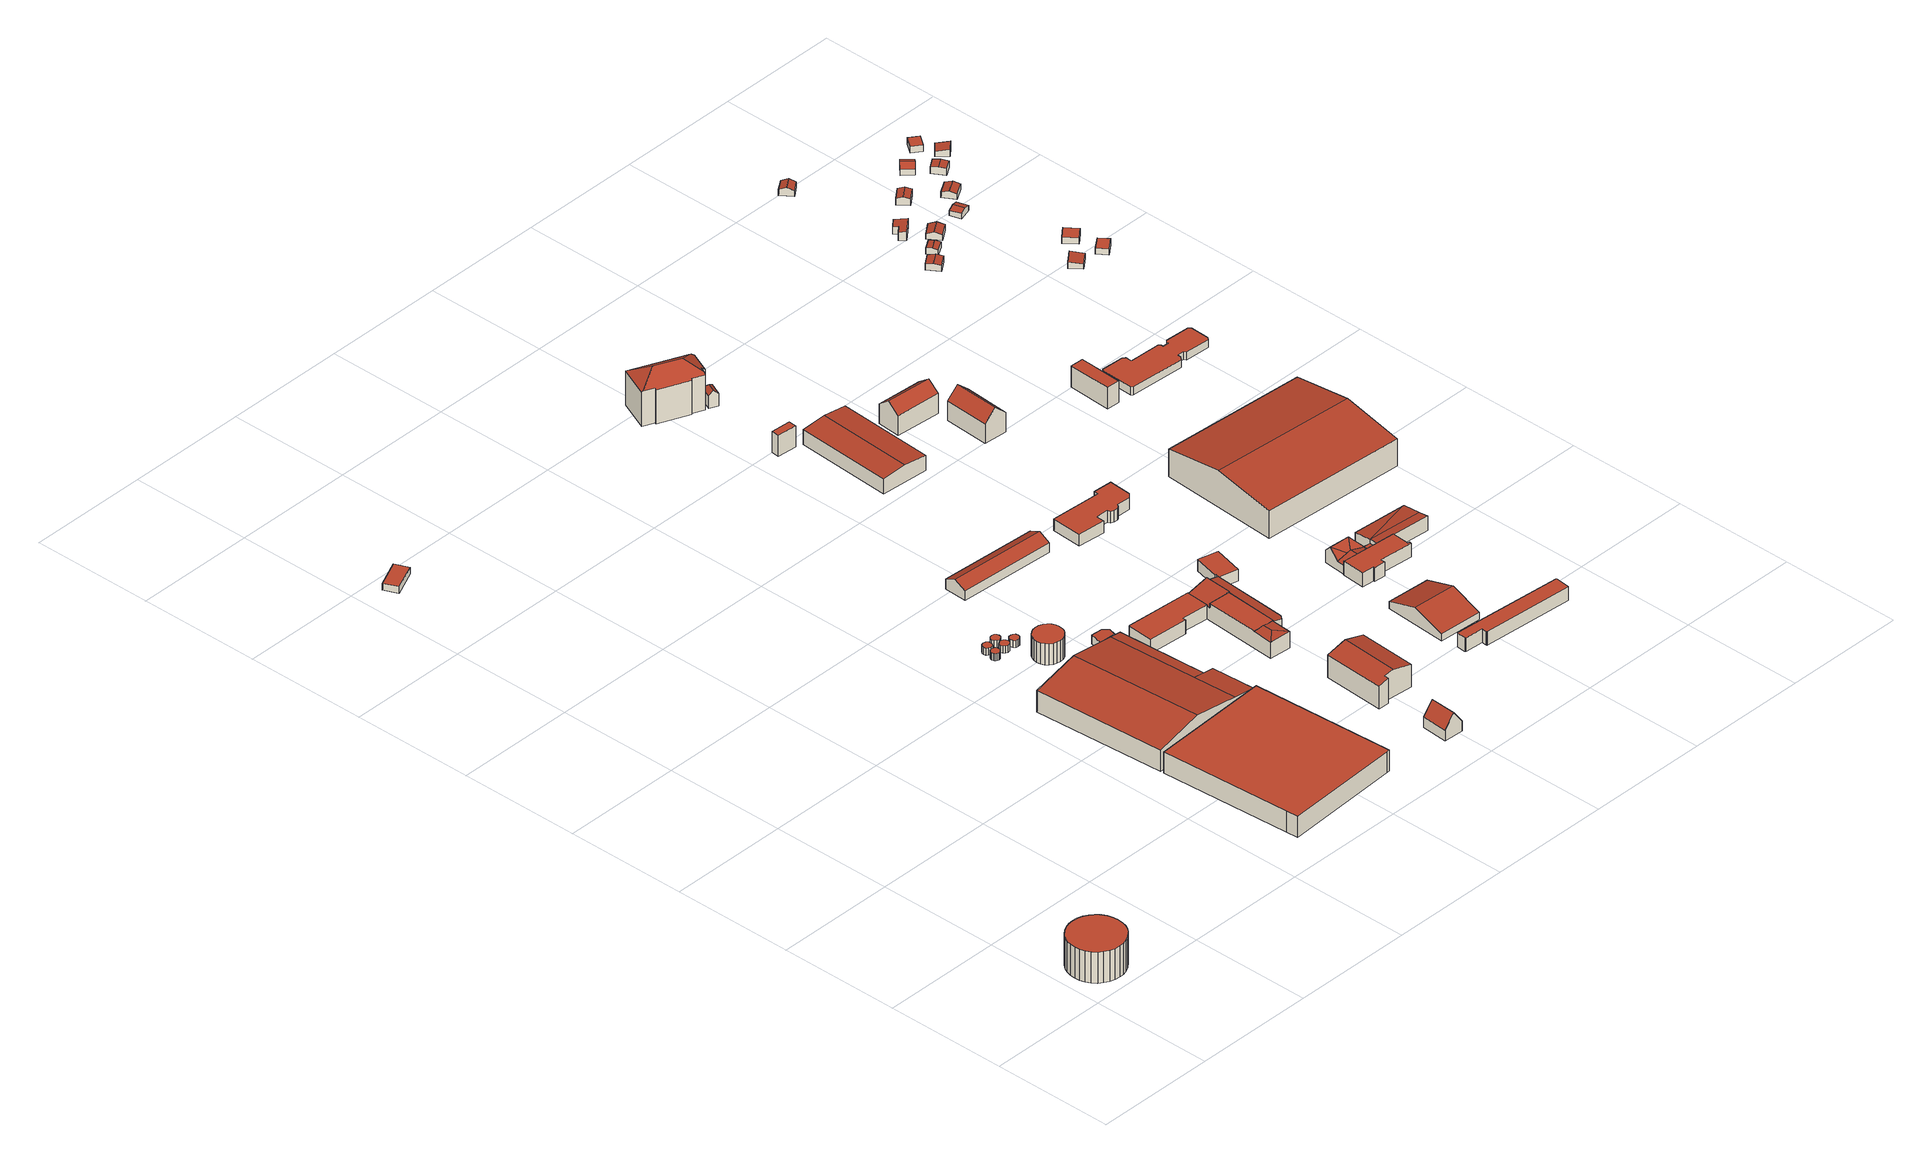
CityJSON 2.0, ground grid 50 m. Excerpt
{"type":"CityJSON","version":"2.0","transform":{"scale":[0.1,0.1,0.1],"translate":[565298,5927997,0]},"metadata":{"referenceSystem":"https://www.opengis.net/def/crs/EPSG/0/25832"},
"CityObjects":{
"building1":{"type":"Building","attributes":{"Gemeindeschluessel":"02100137","Geometrietyp2DReferenz":"3000","function":"51003_1205","roofType":"1000","measuredHeight":13.24},"address":[{"country":"Germany","locality":"Hamburg","postcode":"21107"}],"geometry":[{"type":"Solid","lod":"2","boundaries":[[[[0,1,2,3]],[[1,4,5,2]],[[4,6,7,5]],[[6,8,9,7]],[[8,10,11,9]],[[10,12,13,11]],[[12,14,15,13]],[[14,16,17,15]],[[16,18,19,17]],[[18,20,21,19]],[[20,22,23,21]],[[22,24,25,23]],[[24,26,27,25]],[[26,28,29,27]],[[28,30,31,29]],[[30,32,33,31]],[[32,34,35,33]],[[34,36,37,35]],[[36,38,39,37]],[[40,41,42,43]],[[44,45,46,47]],[[45,48,49,46]],[[48,50,51,49]],[[50,0,3,51]],[[52,53,54,55]],[[56,57,58,59]],[[57,60,61,58]],[[60,62,63,61]],[[52,41,40,62,60,57,56,38,36,34,32,30,28,26,24,22,20,18,16,14,12,10,8,6,4,1,0,50,48,45,44,53]],[[58,61,63,43,42,55,54,47,46,49,51,3,2,5,7,9,11,13,15,17,19,21,23,25,27,29,31,33,35,37,39,59]],[[54,53,44,47]],[[42,41,52,55]],[[63,62,40,43]],[[39,38,56,59]]]],"semantics":{"surfaces":[{"type":"WallSurface"},{"type":"RoofSurface"},{"type":"GroundSurface"}],"values":[[0,0,0,0,0,0,0,0,0,0,0,0,0,0,0,0,0,0,0,0,0,0,0,0,0,0,0,0,1,2,0,0,0,0]]}}]},
"building2":{"type":"Building","attributes":{"Gemeindeschluessel":"02100137","Geometrietyp2DReferenz":"3000","function":"31001_2010","roofType":"1000","measuredHeight":2.83,"storeysAboveGround":1},"address":[{"country":"Germany","locality":"Hamburg","thoroughfareName":"Schluisgrove","postcode":"21107"}],"geometry":[{"type":"Solid","lod":"2","boundaries":[[[[64,65,66,67]],[[68,69,70,71]],[[66,65,68,71]],[[65,64,69,68]],[[64,67,70,69]],[[67,66,71,70]]]],"semantics":{"surfaces":[{"type":"RoofSurface"},{"type":"GroundSurface"},{"type":"WallSurface"}],"values":[[0,1,2,2,2,2]]}}]},
"building3":{"type":"Building","attributes":{"Gemeindeschluessel":"02100137","Geometrietyp2DReferenz":"3000","function":"31001_2140","roofType":"1000","measuredHeight":8.85,"storeysAboveGround":1},"address":[{"country":"Germany","locality":"Hamburg","thoroughfareName":"Schmidts Breite","postcode":"21107"}],"geometry":[{"type":"Solid","lod":"2","boundaries":[[[[72,73,74,75]],[[73,76,77,74]],[[76,78,79,77]],[[80,72,75,81]],[[82,80,81,83]],[[78,82,83,79]],[[83,81,75,74,77,79]],[[78,76,73,72,80,82]]]],"semantics":{"surfaces":[{"type":"WallSurface"},{"type":"GroundSurface"},{"type":"RoofSurface"}],"values":[[0,0,0,0,0,0,1,2]]}}]},
"building4":{"type":"Building","attributes":{"Gemeindeschluessel":"02100137","Geometrietyp2DReferenz":"3000","function":"31001_2140","roofType":"3100","measuredHeight":12.73,"storeysAboveGround":1},"address":[{"country":"Germany","locality":"Hamburg","thoroughfareName":"Schmidts Breite","postcode":"21107"}],"geometry":[{"type":"Solid","lod":"2","boundaries":[[[[84,85,86,87]],[[86,85,88,89]],[[90,91,92,89,88,93]],[[84,87,94,95,96,97]],[[95,91,90,98,96]],[[88,85,84,97,99,93]],[[94,92,91,95]],[[92,94,87,86,89]],[[90,93,99,98]],[[99,97,96,98]]]],"semantics":{"surfaces":[{"type":"RoofSurface"},{"type":"WallSurface"},{"type":"GroundSurface"}],"values":[[0,1,2,0,1,1,1,1,1,0]]}}]},
"building5":{"type":"Building","attributes":{"Gemeindeschluessel":"02100137","Geometrietyp2DReferenz":"3000","function":"31001_2600","roofType":"1000","measuredHeight":3,"storeysAboveGround":1},"address":[{"country":"Germany","locality":"Hamburg","thoroughfareName":"Schmidts Breite","postcode":"21107"}],"geometry":[{"type":"Solid","lod":"2","boundaries":[[[[100,101,102,103,104,105,106,107,108,109,110,111,112,113,114,115]],[[116,117,118,119,120,121,122,123,124,125,126,127,128,129,130,131]],[[129,100,115,130]],[[128,101,100,129]],[[127,102,101,128]],[[126,103,102,127]],[[125,104,103,126]],[[124,105,104,125]],[[123,106,105,124]],[[122,107,106,123]],[[121,108,107,122]],[[120,109,108,121]],[[119,110,109,120]],[[118,111,110,119]],[[117,112,111,118]],[[116,113,112,117]],[[131,114,113,116]],[[130,115,114,131]]]],"semantics":{"surfaces":[{"type":"GroundSurface"},{"type":"RoofSurface"},{"type":"WallSurface"}],"values":[[0,1,2,2,2,2,2,2,2,2,2,2,2,2,2,2,2,2]]}}]},
"building6":{"type":"Building","attributes":{"Gemeindeschluessel":"02100137","Geometrietyp2DReferenz":"3000","function":"31001_2600","roofType":"1000","measuredHeight":3,"storeysAboveGround":1},"address":[{"country":"Germany","locality":"Hamburg","thoroughfareName":"Schmidts Breite","postcode":"21107"}],"geometry":[{"type":"Solid","lod":"2","boundaries":[[[[132,133,134,135,136,137,138,139,140,141,142,143]],[[144,145,146,147,148,149,150,151,152,153,154,155]],[[153,132,143,154]],[[152,133,132,153]],[[151,134,133,152]],[[150,135,134,151]],[[149,136,135,150]],[[148,137,136,149]],[[147,138,137,148]],[[146,139,138,147]],[[145,140,139,146]],[[144,141,140,145]],[[155,142,141,144]],[[154,143,142,155]]]],"semantics":{"surfaces":[{"type":"GroundSurface"},{"type":"RoofSurface"},{"type":"WallSurface"}],"values":[[0,1,2,2,2,2,2,2,2,2,2,2,2,2]]}}]},
"building7":{"type":"Building","attributes":{"Gemeindeschluessel":"02100137","Geometrietyp2DReferenz":"3000","function":"31001_2600","roofType":"1000","measuredHeight":3,"storeysAboveGround":1},"address":[{"country":"Germany","locality":"Hamburg","thoroughfareName":"Schmidts Breite","postcode":"21107"}],"geometry":[{"type":"Solid","lod":"2","boundaries":[[[[156,157,158,159,160,161,162,163,164,165,166,167]],[[168,169,170,171,172,173,174,175,176,177,178,179]],[[177,156,167,178]],[[176,157,156,177]],[[175,158,157,176]],[[174,159,158,175]],[[173,160,159,174]],[[172,161,160,173]],[[171,162,161,172]],[[170,163,162,171]],[[169,164,163,170]],[[168,165,164,169]],[[179,166,165,168]],[[178,167,166,179]]]],"semantics":{"surfaces":[{"type":"GroundSurface"},{"type":"RoofSurface"},{"type":"WallSurface"}],"values":[[0,1,2,2,2,2,2,2,2,2,2,2,2,2]]}}]},
"building8":{"type":"Building","attributes":{"Gemeindeschluessel":"02100137","Geometrietyp2DReferenz":"3000","function":"31001_2600","roofType":"1000","measuredHeight":3,"storeysAboveGround":1},"address":[{"country":"Germany","locality":"Hamburg","thoroughfareName":"Schmidts Breite","postcode":"21107"}],"geometry":[{"type":"Solid","lod":"2","boundaries":[[[[180,181,182,183,184,185,186,187,188,189,190,191]],[[192,193,194,195,196,197,198,199,200,201,202,203]],[[201,180,191,202]],[[200,181,180,201]],[[199,182,181,200]],[[198,183,182,199]],[[197,184,183,198]],[[196,185,184,197]],[[195,186,185,196]],[[194,187,186,195]],[[193,188,187,194]],[[192,189,188,193]],[[203,190,189,192]],[[202,191,190,203]]]],"semantics":{"surfaces":[{"type":"GroundSurface"},{"type":"RoofSurface"},{"type":"WallSurface"}],"values":[[0,1,2,2,2,2,2,2,2,2,2,2,2,2]]}}]},
"building9":{"type":"Building","attributes":{"Gemeindeschluessel":"02100137","Geometrietyp2DReferenz":"3000","function":"31001_2600","roofType":"1000","measuredHeight":9,"storeysAboveGround":1},"address":[{"country":"Germany","locality":"Hamburg","thoroughfareName":"Schmidts Breite","postcode":"21107"}],"geometry":[{"type":"Solid","lod":"2","boundaries":[[[[204,205,206,207,208,209,210,211,212,213,214,215,216,217,218,219,220,221,222,223,224,225,226,227]],[[228,229,230,231,232,233,234,235,236,237,238,239,240,241,242,243,244,245,246,247,248,249,250,251]],[[249,204,227,250]],[[248,205,204,249]],[[247,206,205,248]],[[246,207,206,247]],[[245,208,207,246]],[[244,209,208,245]],[[243,210,209,244]],[[242,211,210,243]],[[241,212,211,242]],[[240,213,212,241]],[[239,214,213,240]],[[238,215,214,239]],[[237,216,215,238]],[[236,217,216,237]],[[235,218,217,236]],[[234,219,218,235]],[[233,220,219,234]],[[232,221,220,233]],[[231,222,221,232]],[[230,223,222,231]],[[229,224,223,230]],[[228,225,224,229]],[[251,226,225,228]],[[250,227,226,251]]]],"semantics":{"surfaces":[{"type":"GroundSurface"},{"type":"RoofSurface"},{"type":"WallSurface"}],"values":[[0,1,2,2,2,2,2,2,2,2,2,2,2,2,2,2,2,2,2,2,2,2,2,2,2,2]]}}]},
"building10":{"type":"Building","attributes":{"Gemeindeschluessel":"02100137","Geometrietyp2DReferenz":"3000","function":"31001_2600","roofType":"1000","measuredHeight":3,"storeysAboveGround":1},"address":[{"country":"Germany","locality":"Hamburg","thoroughfareName":"Schmidts Breite","postcode":"21107"}],"geometry":[{"type":"Solid","lod":"2","boundaries":[[[[252,253,254,255,256,257,258,259,260,261,262,263]],[[264,265,266,267,268,269,270,271,272,273,274,275]],[[273,252,263,274]],[[272,253,252,273]],[[271,254,253,272]],[[270,255,254,271]],[[269,256,255,270]],[[268,257,256,269]],[[267,258,257,268]],[[266,259,258,267]],[[265,260,259,266]],[[264,261,260,265]],[[275,262,261,264]],[[274,263,262,275]]]],"semantics":{"surfaces":[{"type":"GroundSurface"},{"type":"RoofSurface"},{"type":"WallSurface"}],"values":[[0,1,2,2,2,2,2,2,2,2,2,2,2,2]]}}]},
"building11":{"type":"Building","attributes":{"Gemeindeschluessel":"02100137","Geometrietyp2DReferenz":"3000","function":"51009_1610","roofType":"2100","measuredHeight":9.01},"address":[{"country":"Germany","locality":"Hamburg","postcode":"21107"}],"geometry":[{"type":"Solid","lod":"2","boundaries":[[[[276,277,95,94]],[[278,279,280,281]],[[95,277,278,281]],[[277,276,279,278]],[[276,94,280,279]],[[94,95,281,280]]]],"semantics":{"surfaces":[{"type":"RoofSurface"},{"type":"GroundSurface"},{"type":"WallSurface"}],"values":[[0,1,2,2,2,2]]}}]},
"building12":{"type":"Building","attributes":{"Gemeindeschluessel":"02100137","Geometrietyp2DReferenz":"3000","function":"31001_2600","roofType":"2100","measuredHeight":3.84,"storeysAboveGround":1},"address":[{"country":"Germany","locality":"Hamburg","thoroughfareName":"Schmidts Breite","postcode":"21107"}],"geometry":[{"type":"Solid","lod":"2","boundaries":[[[[282,283,284,285,286]],[[287,288,289,290,291]],[[285,284,287,291]],[[284,283,288,287]],[[283,282,289,288]],[[282,286,290,289]],[[286,285,291,290]]]],"semantics":{"surfaces":[{"type":"RoofSurface"},{"type":"GroundSurface"},{"type":"WallSurface"}],"values":[[0,1,2,2,2,2,2]]}}]},
"building13":{"type":"Building","attributes":{"Gemeindeschluessel":"02100137","Geometrietyp2DReferenz":"3000","function":"31001_1010","roofType":"3100","measuredHeight":9.97,"storeysAboveGround":1},"address":[{"country":"Germany","locality":"Hamburg","thoroughfareNumber":"15","thoroughfareName":"Schmidts Breite","postcode":"21107"}],"geometry":[{"type":"Solid","lod":"2","boundaries":[[[[292,293,294,295]],[[296,292,295,297]],[[294,293,298,299]],[[296,297,300,301]],[[297,295,294,299,300]],[[293,292,296,301,298]],[[301,300,299,298]]]],"semantics":{"surfaces":[{"type":"RoofSurface"},{"type":"WallSurface"},{"type":"GroundSurface"}],"values":[[0,0,1,1,1,1,2]]}}]},
"building14":{"type":"Building","attributes":{"Gemeindeschluessel":"02100137","Geometrietyp2DReferenz":"3000","function":"31001_2150","roofType":"1000","measuredHeight":7.81,"storeysAboveGround":2},"address":[{"country":"Germany","locality":"Hamburg","thoroughfareName":"Schmidts Breite","postcode":"21107"}],"geometry":[{"type":"Solid","lod":"2","boundaries":[[[[302,303,304,305,306,307,308]],[[309,310,311,312,313]],[[313,312,314]],[[315,316,317,318,319,320,310,321]],[[322,323,324,325,326,327,318]],[[328,321,309,313,314]],[[307,306,329,330]],[[306,305,331,329]],[[304,303,325,324]],[[302,308,332,333]],[[308,307,330,332]],[[314,312,334,335]],[[319,318,327]],[[315,321,328]],[[320,311,310]],[[322,318,317]],[[336,337,338,339]],[[338,340,335,334,341,333,332,330,329,331,342,339]],[[331,305,304,324,323,343,344,342]],[[334,312,311,320,319,327,326,341]],[[339,342,344,336]],[[340,315,328,314,335]],[[338,337,345,316,315,340]],[[323,322,317,316,345,343]],[[310,309,321]],[[341,326,325,303,302,333]],[[345,337,336,344,343]]]],"semantics":{"surfaces":[{"type":"RoofSurface"},{"type":"WallSurface"},{"type":"GroundSurface"}],"values":[[0,0,0,0,0,0,1,1,1,1,1,1,1,1,1,1,1,2,1,1,1,1,1,1,1,1,0]]}}]},
"building15":{"type":"Building","attributes":{"Gemeindeschluessel":"02100137","Geometrietyp2DReferenz":"3000","function":"31001_2010","roofType":"3100","measuredHeight":11.87,"storeysAboveGround":3},"address":[{"country":"Germany","locality":"Hamburg","thoroughfareName":"Schmidts Breite","postcode":"21107"}],"geometry":[{"type":"Solid","lod":"2","boundaries":[[[[346,347,348,349,350,351]],[[352,348,347,353]],[[350,349,354,355]],[[346,351,356,357]],[[351,350,355,356]],[[352,353,358,359]],[[353,347,346,357,358]],[[349,348,352,359,354]],[[359,358,357,356,355,354]]]],"semantics":{"surfaces":[{"type":"RoofSurface"},{"type":"WallSurface"},{"type":"GroundSurface"}],"values":[[0,0,1,1,1,1,1,1,2]]}}]},
"building16":{"type":"Building","attributes":{"Gemeindeschluessel":"02100137","Geometrietyp2DReferenz":"3000","function":"31001_2140","roofType":"3100","measuredHeight":6.52,"storeysAboveGround":1},"address":[{"country":"Germany","locality":"Hamburg","thoroughfareName":"Schmidts Breite","postcode":"21107"}],"geometry":[{"type":"Solid","lod":"2","boundaries":[[[[360,361,362,363]],[[364,365,361,360]],[[363,362,366,367]],[[365,364,368,369]],[[364,360,363,367,368]],[[362,361,365,369,366]],[[369,368,367,366]]]],"semantics":{"surfaces":[{"type":"RoofSurface"},{"type":"WallSurface"},{"type":"GroundSurface"}],"values":[[0,0,1,1,1,1,2]]}}]},
"building17":{"type":"Building","attributes":{"Gemeindeschluessel":"02100137","Geometrietyp2DReferenz":"3000","function":"31001_2010","roofType":"1000","measuredHeight":9,"storeysAboveGround":1},"address":[{"country":"Germany","locality":"Hamburg","thoroughfareName":"Schlengendeich","postcode":"21107"}],"geometry":[{"type":"Solid","lod":"2","boundaries":[[[[370,371,372,373]],[[374,375,376,377]],[[375,370,373,376]],[[374,371,370,375]],[[377,372,371,374]],[[376,373,372,377]]]],"semantics":{"surfaces":[{"type":"GroundSurface"},{"type":"RoofSurface"},{"type":"WallSurface"}],"values":[[0,1,2,2,2,2]]}}]},
"building18":{"type":"Building","attributes":{"Gemeindeschluessel":"02100137","Geometrietyp2DReferenz":"3000","function":"31001_2600","roofType":"1000","measuredHeight":4.99,"storeysAboveGround":1},"address":[{"country":"Germany","locality":"Hamburg","thoroughfareName":"Schmidts Breite","postcode":"21107"}],"geometry":[{"type":"Solid","lod":"2","boundaries":[[[[378,379,380,381,382,383]],[[384,385,386,387,388,389]],[[382,381,384,389]],[[381,380,385,384]],[[380,379,386,385]],[[379,378,387,386]],[[378,383,388,387]],[[383,382,389,388]]]],"semantics":{"surfaces":[{"type":"RoofSurface"},{"type":"GroundSurface"},{"type":"WallSurface"}],"values":[[0,1,2,2,2,2,2,2]]}}]},
"building19":{"type":"Building","attributes":{"Gemeindeschluessel":"02100137","Geometrietyp2DReferenz":"3000","function":"31001_2100","roofType":"3100","measuredHeight":7.34,"storeysAboveGround":1},"address":[{"country":"Germany","locality":"Hamburg","thoroughfareNumber":"21","thoroughfareName":"Schlengendeich","postcode":"21107"}],"geometry":[{"type":"Solid","lod":"2","boundaries":[[[[390,391,392,393]],[[394,390,393,395]],[[392,391,396,397]],[[394,395,398,399]],[[395,393,392,397,398]],[[391,390,394,399,396]],[[399,398,397,396]]]],"semantics":{"surfaces":[{"type":"RoofSurface"},{"type":"WallSurface"},{"type":"GroundSurface"}],"values":[[0,0,1,1,1,1,2]]}}]},
"building20":{"type":"Building","attributes":{"Gemeindeschluessel":"02100137","Geometrietyp2DReferenz":"3000","function":"31001_2320","roofType":"3200","measuredHeight":19.31,"storeysAboveGround":3},"address":[{"country":"Germany","locality":"Hamburg","thoroughfareNumber":"18","thoroughfareName":"Schlengendeich","postcode":"21107"}],"geometry":[{"type":"Solid","lod":"2","boundaries":[[[[400,401,402,403]],[[404,405,406,407,408,409,400,403,410]],[[409,411,412,413,401,400]],[[411,409,408,414,415,416]],[[402,401,417,418]],[[407,406,419,420]],[[406,405,421,419]],[[405,404,422,421]],[[404,410,423,422]],[[401,413,424,417]],[[413,412,425,424]],[[415,414,426,427]],[[426,420,419,421,422,423,418,417,424,425,428,427]],[[428,416,415,427]],[[425,412,411,416,428]],[[426,414,408,407,420]],[[423,410,403,402,418]]]],"semantics":{"surfaces":[{"type":"RoofSurface"},{"type":"WallSurface"},{"type":"GroundSurface"}],"values":[[0,0,0,0,1,1,1,1,1,1,1,1,2,1,1,1,1]]}}]},
"building21":{"type":"Building","attributes":{"Gemeindeschluessel":"02100137","Geometrietyp2DReferenz":"3000","function":"31001_2010","roofType":"1000","measuredHeight":4.97,"storeysAboveGround":1},"address":[{"country":"Germany","locality":"Hamburg","thoroughfareNumber":"3","thoroughfareName":"Schmidts Breite","postcode":"21107"}],"geometry":[{"type":"Solid","lod":"2","boundaries":[[[[429,430,431,432]],[[433,434,435,436]],[[434,437,438,435]],[[437,439,440,438]],[[439,441,442,440]],[[441,443,444,442]],[[443,445,446,444]],[[445,447,448,446]],[[447,449,450,448]],[[449,451,452,450]],[[451,453,454,452]],[[453,451,449,447,445,443,441,439,437,434,433,455,430,429,456]],[[432,431,457,436,435,438,440,442,444,446,448,450,452,454,458]],[[454,453,456,458]],[[457,455,433,436]],[[458,456,429,432]],[[431,430,455,457]]]],"semantics":{"surfaces":[{"type":"WallSurface"},{"type":"RoofSurface"},{"type":"GroundSurface"}],"values":[[0,0,0,0,0,0,0,0,0,0,0,1,2,0,0,0,0]]}}]},
"building22":{"type":"Building","attributes":{"Gemeindeschluessel":"02100137","Geometrietyp2DReferenz":"3000","function":"31001_2100","roofType":"3100","measuredHeight":7.33,"storeysAboveGround":1},"address":[{"country":"Germany","locality":"Hamburg","thoroughfareName":"Schmidts Breite","postcode":"21107"}],"geometry":[{"type":"Solid","lod":"2","boundaries":[[[[459,460,461,462]],[[463,464,460,459]],[[462,461,465,466]],[[464,463,467,468]],[[463,459,462,466,467]],[[461,460,464,468,465]],[[468,467,466,465]]]],"semantics":{"surfaces":[{"type":"RoofSurface"},{"type":"WallSurface"},{"type":"GroundSurface"}],"values":[[0,0,1,1,1,1,2]]}}]},
"building23":{"type":"Building","attributes":{"Gemeindeschluessel":"02100137","Geometrietyp2DReferenz":"3000","function":"31001_2010","roofType":"3200","measuredHeight":7.1,"storeysAboveGround":1},"address":[{"country":"Germany","locality":"Hamburg","thoroughfareName":"Schlengendeich","postcode":"21107"}],"geometry":[{"type":"Solid","lod":"2","boundaries":[[[[469,470,471,472,473]],[[474,469,473,475]],[[474,470,469]],[[472,471,427,476]],[[471,470,477,427]],[[474,475,478,479]],[[470,474,479,477]],[[427,477,479,478,476]],[[478,475,473,472,476]]]],"semantics":{"surfaces":[{"type":"RoofSurface"},{"type":"WallSurface"},{"type":"GroundSurface"}],"values":[[0,0,0,1,1,1,1,2,1]]}}]},
"building24":{"type":"Building","attributes":{"Gemeindeschluessel":"02100137","Geometrietyp2DReferenz":"3000","function":"31001_2100","roofType":"1000","measuredHeight":5.77,"storeysAboveGround":1},"address":[{"country":"Germany","locality":"Hamburg","thoroughfareName":"Georg-Wilhelm-Straße","postcode":"21107"}],"geometry":[{"type":"Solid","lod":"2","boundaries":[[[[480,481,482,483,484,485,486,487,488,489,490,491,492,493,494,495,496,497,498]],[[499,500,501,502,503,504,505,506,507,508,509,510,511,512,513,514,515,516,517]],[[497,496,499,517]],[[496,495,500,499]],[[495,494,501,500]],[[494,493,502,501]],[[493,492,503,502]],[[492,491,504,503]],[[491,490,505,504]],[[490,489,506,505]],[[489,488,507,506]],[[488,487,508,507]],[[487,486,509,508]],[[486,485,510,509]],[[485,484,511,510]],[[484,483,512,511]],[[483,482,513,512]],[[482,481,514,513]],[[481,480,515,514]],[[480,498,516,515]],[[498,497,517,516]]]],"semantics":{"surfaces":[{"type":"RoofSurface"},{"type":"GroundSurface"},{"type":"WallSurface"}],"values":[[0,1,2,2,2,2,2,2,2,2,2,2,2,2,2,2,2,2,2,2,2]]}}]},
"building25":{"type":"Building","attributes":{"Gemeindeschluessel":"02100137","Geometrietyp2DReferenz":"3000","function":"31001_2010","roofType":"1000","measuredHeight":5.97,"storeysAboveGround":2},"address":[{"country":"Germany","locality":"Hamburg","thoroughfareNumber":"8","thoroughfareName":"Schmidts Breite","postcode":"21107"}],"geometry":[{"type":"Solid","lod":"2","boundaries":[[[[518,519,520,521,522,523,524,525,526,527,528]],[[529,530,531,532,533,534,535,536,537,538,539]],[[527,526,529,539]],[[526,525,530,529]],[[525,524,531,530]],[[524,523,532,531]],[[523,522,533,532]],[[522,521,534,533]],[[521,520,535,534]],[[520,519,536,535]],[[519,518,537,536]],[[518,528,538,537]],[[528,527,539,538]]]],"semantics":{"surfaces":[{"type":"RoofSurface"},{"type":"GroundSurface"},{"type":"WallSurface"}],"values":[[0,1,2,2,2,2,2,2,2,2,2,2,2]]}}]},
"building26":{"type":"Building","attributes":{"Gemeindeschluessel":"02100137","Geometrietyp2DReferenz":"3000","function":"31001_1010","roofType":"3100","measuredHeight":12.27,"storeysAboveGround":2},"address":[{"country":"Germany","locality":"Hamburg","thoroughfareNumber":"23","thoroughfareName":"Schlengendeich","postcode":"21107"}],"geometry":[{"type":"Solid","lod":"2","boundaries":[[[[540,541,542,543]],[[544,545,541,540]],[[543,542,546,547]],[[545,544,548,549]],[[544,540,543,547,548]],[[542,541,545,549,546]],[[549,548,547,546]]]],"semantics":{"surfaces":[{"type":"RoofSurface"},{"type":"WallSurface"},{"type":"GroundSurface"}],"values":[[0,0,1,1,1,1,2]]}}]},
"building27":{"type":"Building","attributes":{"Gemeindeschluessel":"02100137","Geometrietyp2DReferenz":"3000","function":"31001_2100","roofType":"1000","measuredHeight":7.89,"storeysAboveGround":1},"address":[{"country":"Germany","locality":"Hamburg","thoroughfareNumber":"6","thoroughfareName":"Schmidts Breite","postcode":"21107"}],"geometry":[{"type":"Solid","lod":"2","boundaries":[[[[550,551,552,553,554]],[[555,556,557]],[[558,559,556,555]],[[560,561,562,558,555]],[[563,564,565,566,550,554,567]],[[568,560,555,569]],[[570,571,572,573]],[[574,575,576,577,578]],[[579,580,581,575,574]],[[582,581,580]],[[583,552,551]],[[562,561,584,585]],[[586,566,565]],[[572,571,563,567]],[[577,576,570,573]],[[587,588,585,584,589,590,591,592,593,594]],[[594,578,577,573,572,567,554,553,587]],[[559,588,587,553,552,583,556]],[[589,568,569,586,565,564,590]],[[590,564,563,571,570,576,591]],[[591,576,575,581,582,592]],[[592,582,580,579,593]],[[593,579,574,578,594]],[[584,561,560,568,589]],[[588,559,558,562,585]],[[566,557,551,550]],[[586,569,555,557,566]],[[583,551,557,556]]]],"semantics":{"surfaces":[{"type":"RoofSurface"},{"type":"WallSurface"},{"type":"GroundSurface"}],"values":[[0,0,0,0,0,0,0,0,0,0,1,1,1,1,1,2,1,1,1,1,1,1,1,1,1,1,0,0]]}}]},
"building28":{"type":"Building","attributes":{"Gemeindeschluessel":"02100137","Geometrietyp2DReferenz":"3000","function":"31001_1010","roofType":"3100","measuredHeight":12.85,"storeysAboveGround":2},"address":[{"country":"Germany","locality":"Hamburg","thoroughfareNumber":"1","thoroughfareName":"Schmidts Breite","postcode":"21107"}],"geometry":[{"type":"Solid","lod":"2","boundaries":[[[[595,596,597,598]],[[599,595,598,600]],[[597,596,601,602]],[[599,600,603,604]],[[600,598,597,602,603]],[[596,595,599,604,601]],[[604,603,602,601]]]],"semantics":{"surfaces":[{"type":"RoofSurface"},{"type":"WallSurface"},{"type":"GroundSurface"}],"values":[[0,0,1,1,1,1,2]]}}]},
"building29":{"type":"Building","attributes":{"Gemeindeschluessel":"02100137","Geometrietyp2DReferenz":"3000","function":"31001_2140","roofType":"3100","measuredHeight":15.65,"storeysAboveGround":1},"address":[{"country":"Germany","locality":"Hamburg","thoroughfareName":"Schmidts Breite","postcode":"21107"}],"geometry":[{"type":"Solid","lod":"2","boundaries":[[[[605,606,607,608]],[[607,606,609,610]],[[609,611,612,610]],[[611,609,606,605,613]],[[612,614,608,607,610]],[[612,611,613,614]],[[613,605,608,614]]]],"semantics":{"surfaces":[{"type":"RoofSurface"},{"type":"WallSurface"},{"type":"GroundSurface"}],"values":[[0,1,2,1,1,1,0]]}}]},
"building30":{"type":"Building","attributes":{"Gemeindeschluessel":"02100137","Geometrietyp2DReferenz":"3000","function":"31001_2150","roofType":"1000","measuredHeight":9,"storeysAboveGround":1},"address":[{"country":"Germany","locality":"Hamburg","thoroughfareNumber":"28","thoroughfareName":"Wilmansstraße","postcode":"21107"}],"geometry":[{"type":"Solid","lod":"2","boundaries":[[[[615,616,617,618]],[[619,620,621,622]],[[620,615,618,621]],[[619,616,615,620]],[[622,617,616,619]],[[621,618,617,622]]]],"semantics":{"surfaces":[{"type":"GroundSurface"},{"type":"RoofSurface"},{"type":"WallSurface"}],"values":[[0,1,2,2,2,2]]}}]},
"building31":{"type":"Building","attributes":{"Gemeindeschluessel":"02100137","Geometrietyp2DReferenz":"3000","function":"31001_2150","roofType":"1000","measuredHeight":3.31,"storeysAboveGround":1},"address":[{"country":"Germany","locality":"Hamburg","thoroughfareNumber":"26","thoroughfareName":"Wilmansstraße","postcode":"21107"}],"geometry":[{"type":"Solid","lod":"2","boundaries":[[[[623,624,625,626]],[[627,628,629,630]],[[628,631,632,629]],[[631,633,634,632]],[[635,636,637,638]],[[636,639,640,637]],[[639,641,642,640]],[[641,643,644,642]],[[643,645,646,644]],[[645,647,648,646]],[[647,649,650,648]],[[649,651,652,650]],[[651,653,654,652]],[[653,655,656,654]],[[655,657,658,656]],[[657,659,660,658]],[[659,661,662,660]],[[626,625,630,629,632,634,663,638,637,640,642,644,646,648,650,652,654,656,658,660,662,664]],[[661,659,657,655,653,651,649,647,645,643,641,639,636,635,665,633,631,628,627,624,623,666]],[[627,630,625,624]],[[666,664,662,661]],[[635,638,663,665]],[[665,663,634,633]],[[623,626,664,666]]]],"semantics":{"surfaces":[{"type":"WallSurface"},{"type":"GroundSurface"},{"type":"RoofSurface"}],"values":[[0,0,0,0,0,0,0,0,0,0,0,0,0,0,0,0,0,1,2,0,0,0,0,0]]}}]},
"building32":{"type":"Building","attributes":{"Gemeindeschluessel":"02100137","Geometrietyp2DReferenz":"3000","function":"31001_1310","roofType":"3100","measuredHeight":3.11,"storeysAboveGround":1},"address":[{"country":"Germany","locality":"Hamburg","postcode":"21107"}],"geometry":[{"type":"Solid","lod":"2","boundaries":[[[[667,668,669,670]],[[671,667,670,672]],[[669,668,673,674]],[[671,672,675,676]],[[672,670,669,674,675]],[[668,667,671,676,673]],[[676,675,674,673]]]],"semantics":{"surfaces":[{"type":"RoofSurface"},{"type":"WallSurface"},{"type":"GroundSurface"}],"values":[[0,0,1,1,1,1,2]]}}]},
"building33":{"type":"Building","attributes":{"Gemeindeschluessel":"02100137","Geometrietyp2DReferenz":"3000","function":"31001_1310","roofType":"3100","measuredHeight":2.92,"storeysAboveGround":1},"address":[{"country":"Germany","locality":"Hamburg","postcode":"21107"}],"geometry":[{"type":"Solid","lod":"2","boundaries":[[[[677,678,679,680]],[[681,677,680,682]],[[679,678,683,684]],[[681,682,685,686]],[[682,680,679,684,685]],[[678,677,681,686,683]],[[686,685,684,683]]]],"semantics":{"surfaces":[{"type":"RoofSurface"},{"type":"WallSurface"},{"type":"GroundSurface"}],"values":[[0,0,1,1,1,1,2]]}}]},
"building34":{"type":"Building","attributes":{"Gemeindeschluessel":"02100137","Geometrietyp2DReferenz":"3000","function":"31001_1310","roofType":"1000","measuredHeight":3.78,"storeysAboveGround":1},"address":[{"country":"Germany","locality":"Hamburg","postcode":"21107"}],"geometry":[{"type":"Solid","lod":"2","boundaries":[[[[687,688,689,690,691,692]],[[693,694,695,696,697,698]],[[691,690,693,698]],[[690,689,694,693]],[[689,688,695,694]],[[688,687,696,695]],[[687,692,697,696]],[[692,691,698,697]]]],"semantics":{"surfaces":[{"type":"RoofSurface"},{"type":"GroundSurface"},{"type":"WallSurface"}],"values":[[0,1,2,2,2,2,2,2]]}}]},
"building35":{"type":"Building","attributes":{"Gemeindeschluessel":"02100137","Geometrietyp2DReferenz":"3000","function":"31001_1310","roofType":"3100","measuredHeight":3.25,"storeysAboveGround":1},"address":[{"country":"Germany","locality":"Hamburg","postcode":"21107"}],"geometry":[{"type":"Solid","lod":"2","boundaries":[[[[699,700,701,702]],[[703,699,702,704]],[[701,700,705,706]],[[703,704,707,708]],[[704,702,701,706,707]],[[700,699,703,708,705]],[[708,707,706,705]]]],"semantics":{"surfaces":[{"type":"RoofSurface"},{"type":"WallSurface"},{"type":"GroundSurface"}],"values":[[0,0,1,1,1,1,2]]}}]},
"building36":{"type":"Building","attributes":{"Gemeindeschluessel":"02100137","Geometrietyp2DReferenz":"3000","function":"31001_1310","roofType":"3100","measuredHeight":3.64,"storeysAboveGround":1},"address":[{"country":"Germany","locality":"Hamburg","postcode":"21107"}],"geometry":[{"type":"Solid","lod":"2","boundaries":[[[[709,710,711,712]],[[713,709,712,714]],[[711,710,715,716]],[[713,714,717,718]],[[714,712,711,716,717]],[[710,709,713,718,715]],[[718,717,716,715]]]],"semantics":{"surfaces":[{"type":"RoofSurface"},{"type":"WallSurface"},{"type":"GroundSurface"}],"values":[[0,0,1,1,1,1,2]]}}]},
"building37":{"type":"Building","attributes":{"Gemeindeschluessel":"02100137","Geometrietyp2DReferenz":"3000","function":"31001_1310","roofType":"1000","measuredHeight":2.72,"storeysAboveGround":1},"address":[{"country":"Germany","locality":"Hamburg","postcode":"21107"}],"geometry":[{"type":"Solid","lod":"2","boundaries":[[[[719,720,721,722]],[[723,724,725,726]],[[721,720,723,726]],[[720,719,724,723]],[[719,722,725,724]],[[722,721,726,725]]]],"semantics":{"surfaces":[{"type":"RoofSurface"},{"type":"GroundSurface"},{"type":"WallSurface"}],"values":[[0,1,2,2,2,2]]}}]},
"building38":{"type":"Building","attributes":{"Gemeindeschluessel":"02100137","Geometrietyp2DReferenz":"3000","function":"31001_1310","roofType":"3100","measuredHeight":3.43,"storeysAboveGround":1},"address":[{"country":"Germany","locality":"Hamburg","postcode":"21107"}],"geometry":[{"type":"Solid","lod":"2","boundaries":[[[[727,728,729,730]],[[731,727,730,732]],[[729,728,733,734]],[[731,732,735,736]],[[732,730,729,734,735]],[[728,727,731,736,733]],[[736,735,734,733]]]],"semantics":{"surfaces":[{"type":"RoofSurface"},{"type":"WallSurface"},{"type":"GroundSurface"}],"values":[[0,0,1,1,1,1,2]]}}]},
"building39":{"type":"Building","attributes":{"Gemeindeschluessel":"02100137","Geometrietyp2DReferenz":"3000","function":"31001_1310","roofType":"3100","measuredHeight":2.87,"storeysAboveGround":1},"address":[{"country":"Germany","locality":"Hamburg","postcode":"21107"}],"geometry":[{"type":"Solid","lod":"2","boundaries":[[[[737,738,739,740]],[[741,742,738,737]],[[740,739,743,744]],[[742,741,745,746]],[[741,737,740,744,745]],[[739,738,742,746,743]],[[746,745,744,743]]]],"semantics":{"surfaces":[{"type":"RoofSurface"},{"type":"WallSurface"},{"type":"GroundSurface"}],"values":[[0,0,1,1,1,1,2]]}}]},
"building40":{"type":"Building","attributes":{"Gemeindeschluessel":"02100137","Geometrietyp2DReferenz":"3000","function":"31001_1310","roofType":"1000","measuredHeight":2.58,"storeysAboveGround":1},"address":[{"country":"Germany","locality":"Hamburg","postcode":"21107"}],"geometry":[{"type":"Solid","lod":"2","boundaries":[[[[747,748,749,750]],[[751,752,753,754]],[[749,748,751,754]],[[748,747,752,751]],[[747,750,753,752]],[[750,749,754,753]]]],"semantics":{"surfaces":[{"type":"RoofSurface"},{"type":"GroundSurface"},{"type":"WallSurface"}],"values":[[0,1,2,2,2,2]]}}]},
"building41":{"type":"Building","attributes":{"Gemeindeschluessel":"02100137","Geometrietyp2DReferenz":"3000","function":"31001_1310","roofType":"1000","measuredHeight":2.69,"storeysAboveGround":1},"address":[{"country":"Germany","locality":"Hamburg","postcode":"21107"}],"geometry":[{"type":"Solid","lod":"2","boundaries":[[[[755,756,757,758]],[[759,760,761,762]],[[757,756,759,762]],[[756,755,760,759]],[[755,758,761,760]],[[758,757,762,761]]]],"semantics":{"surfaces":[{"type":"RoofSurface"},{"type":"GroundSurface"},{"type":"WallSurface"}],"values":[[0,1,2,2,2,2]]}}]},
"building42":{"type":"Building","attributes":{"Gemeindeschluessel":"02100137","Geometrietyp2DReferenz":"3000","function":"31001_1310","roofType":"3100","measuredHeight":3.31,"storeysAboveGround":1},"address":[{"country":"Germany","locality":"Hamburg","postcode":"21107"}],"geometry":[{"type":"Solid","lod":"2","boundaries":[[[[763,764,765,766]],[[767,763,766,768]],[[765,764,769,770]],[[767,768,771,772]],[[768,766,765,770,771]],[[764,763,767,772,769]],[[772,771,770,769]]]],"semantics":{"surfaces":[{"type":"RoofSurface"},{"type":"WallSurface"},{"type":"GroundSurface"}],"values":[[0,0,1,1,1,1,2]]}}]},
"building43":{"type":"Building","attributes":{"Gemeindeschluessel":"02100137","Geometrietyp2DReferenz":"3000","function":"31001_1310","roofType":"3100","measuredHeight":3.76,"storeysAboveGround":1},"address":[{"country":"Germany","locality":"Hamburg","postcode":"21107"}],"geometry":[{"type":"Solid","lod":"2","boundaries":[[[[773,774,775,776]],[[777,778,774,773]],[[776,775,779,780]],[[778,777,781,782]],[[777,773,776,780,781]],[[775,774,778,782,779]],[[782,781,780,779]]]],"semantics":{"surfaces":[{"type":"RoofSurface"},{"type":"WallSurface"},{"type":"GroundSurface"}],"values":[[0,0,1,1,1,1,2]]}}]},
"building44":{"type":"Building","attributes":{"Gemeindeschluessel":"02100137","Geometrietyp2DReferenz":"3000","function":"31001_1310","roofType":"3100","measuredHeight":3.18,"storeysAboveGround":1},"address":[{"country":"Germany","locality":"Hamburg","postcode":"21107"}],"geometry":[{"type":"Solid","lod":"2","boundaries":[[[[783,784,785,786]],[[787,783,786,788]],[[785,784,789,790]],[[787,788,791,792]],[[788,786,785,790,791]],[[784,783,787,792,789]],[[792,791,790,789]]]],"semantics":{"surfaces":[{"type":"RoofSurface"},{"type":"WallSurface"},{"type":"GroundSurface"}],"values":[[0,0,1,1,1,1,2]]}}]},
"building45":{"type":"Building","attributes":{"Gemeindeschluessel":"02100137","Geometrietyp2DReferenz":"3000","function":"31001_1310","roofType":"1000","measuredHeight":2.74,"storeysAboveGround":1},"address":[{"country":"Germany","locality":"Hamburg","postcode":"21107"}],"geometry":[{"type":"Solid","lod":"2","boundaries":[[[[793,794,795,796]],[[797,798,799,800]],[[795,794,797,800]],[[794,793,798,797]],[[793,796,799,798]],[[796,795,800,799]]]],"semantics":{"surfaces":[{"type":"RoofSurface"},{"type":"GroundSurface"},{"type":"WallSurface"}],"values":[[0,1,2,2,2,2]]}}]},
"building46":{"type":"Building","attributes":{"Gemeindeschluessel":"02100137","Geometrietyp2DReferenz":"3000","function":"31001_1310","roofType":"1000","measuredHeight":2.86,"storeysAboveGround":1},"address":[{"country":"Germany","locality":"Hamburg","postcode":"21107"}],"geometry":[{"type":"Solid","lod":"2","boundaries":[[[[801,802,803,804]],[[805,806,807,808]],[[803,802,805,808]],[[802,801,806,805]],[[801,804,807,806]],[[804,803,808,807]]]],"semantics":{"surfaces":[{"type":"RoofSurface"},{"type":"GroundSurface"},{"type":"WallSurface"}],"values":[[0,1,2,2,2,2]]}}]}
},
"vertices":[
[10,117,186],[12,138,186],[12,138,54],[10,117,54],[18,159,186],[18,159,54],[28,178,186],[28,178,54],[42,195,186],[42,195,54],[59,208,186],[59,208,54],[78,219,186],[78,219,54],[98,225,186],[98,225,54],[120,227,186],[120,227,54],[141,225,186],[141,225,54],[162,219,186],[162,219,54],[181,208,186],[181,208,54],[198,195,186],[198,195,54],[212,178,186],[212,178,54],[222,159,186],[222,159,54],[228,138,186],[228,138,54],[230,117,186],[230,117,54],[228,95,186],[228,95,54],[222,74,186],[222,74,54],[212,55,186],[212,55,54],[120,6,186],[98,8,186],[98,8,54],[120,6,54],[42,38,186],[28,55,186],[28,55,54],[42,38,54],[18,74,186],[18,74,54],[12,95,186],[12,95,54],[78,15,186],[59,25,186],[59,25,54],[78,15,54],[198,38,186],[181,25,186],[181,25,54],[198,38,54],[162,15,186],[162,15,54],[141,8,186],[141,8,54],
[190,3396,83],[165,3451,83],[56,3402,83],[81,3347,83],[165,3451,55],[190,3396,55],[81,3347,55],[56,3402,55],
[1096,701,145],[1596,729,145],[1596,729,56],[1096,701,56],[1631,137,145],[1631,137,56],[1618,136,145],[1618,136,56],[1129,157,145],[1129,157,56],[1132,106,145],[1132,106,56],
[1496,736,147],[1594,742,130],[1584,921,130],[1486,916,147],[1594,742,56],[1584,921,56],[1061,1263,56],[1464,1288,56],[1485,916,56],[1094,713,56],[1485,916,147],[1464,1288,147],[1262,1275,183],[1295,725,183],[1061,1263,147],[1094,713,147],
[1182,1591,53],[1185,1597,53],[1191,1601,53],[1198,1602,53],[1205,1601,53],[1211,1597,53],[1215,1591,53],[1216,1584,53],[1215,1577,53],[1211,1572,53],[1205,1568,53],[1198,1566,53],[1191,1568,53],[1185,1572,53],[1182,1577,53],[1180,1584,53],[1185,1572,83],[1191,1568,83],[1198,1566,83],[1205,1568,83],[1211,1572,83],[1215,1577,83],[1216,1584,83],[1215,1591,83],[1211,1597,83],[1205,1601,83],[1198,1602,83],[1191,1601,83],[1185,1597,83],[1182,1591,83],[1180,1584,83],[1182,1577,83],
[1213,1643,53],[1220,1636,53],[1222,1627,53],[1220,1618,53],[1213,1611,53],[1204,1608,53],[1195,1611,53],[1188,1617,53],[1185,1627,53],[1187,1636,53],[1194,1643,53],[1204,1646,53],[1187,1636,83],[1185,1627,83],[1188,1617,83],[1195,1611,83],[1204,1608,83],[1213,1611,83],[1220,1618,83],[1222,1627,83],[1220,1636,83],[1213,1643,83],[1204,1646,83],[1194,1643,83],
[1234,1593,53],[1237,1603,53],[1245,1609,53],[1254,1611,53],[1264,1608,53],[1270,1601,53],[1272,1591,53],[1269,1582,53],[1262,1575,53],[1252,1573,53],[1243,1576,53],[1236,1584,53],[1252,1573,83],[1262,1575,83],[1269,1582,83],[1272,1591,83],[1270,1601,83],[1264,1608,83],[1254,1611,83],[1245,1609,83],[1237,1603,83],[1234,1593,83],[1236,1584,83],[1243,1576,83],
[1266,1653,52],[1273,1646,52],[1275,1637,52],[1273,1628,52],[1266,1621,52],[1256,1618,52],[1247,1621,52],[1240,1628,52],[1238,1637,52],[1240,1646,52],[1247,1653,52],[1257,1656,52],[1240,1646,82],[1238,1637,82],[1240,1628,82],[1247,1621,82],[1256,1618,82],[1266,1621,82],[1273,1628,82],[1275,1637,82],[1273,1646,82],[1266,1653,82],[1257,1656,82],[1247,1653,82],
[1277,1445,54],[1275,1460,54],[1277,1475,54],[1282,1489,54],[1291,1501,54],[1303,1511,54],[1316,1517,54],[1331,1519,54],[1346,1518,54],[1361,1512,54],[1373,1503,54],[1383,1491,54],[1389,1477,54],[1391,1462,54],[1389,1447,54],[1384,1433,54],[1375,1421,54],[1363,1411,54],[1349,1405,54],[1334,1403,54],[1319,1405,54],[1305,1410,54],[1293,1419,54],[1283,1431,54],[1305,1410,144],[1319,1405,144],[1334,1403,144],[1349,1405,144],[1363,1411,144],[1375,1421,144],[1384,1433,144],[1389,1447,144],[1391,1462,144],[1389,1477,144],[1383,1491,144],[1373,1503,144],[1361,1512,144],[1346,1518,144],[1331,1519,144],[1316,1517,144],[1303,1511,144],[1291,1501,144],[1282,1489,144],[1277,1475,144],[1275,1460,144],[1277,1445,144],[1283,1431,144],[1293,1419,144],
[1310,1605,53],[1317,1598,53],[1319,1589,53],[1317,1579,53],[1309,1572,53],[1300,1570,53],[1291,1573,53],[1284,1580,53],[1281,1590,53],[1284,1599,53],[1291,1606,53],[1301,1608,53],[1284,1599,83],[1281,1590,83],[1284,1580,83],[1291,1573,83],[1300,1570,83],[1309,1572,83],[1317,1579,83],[1319,1589,83],[1317,1598,83],[1310,1605,83],[1301,1608,83],[1291,1606,83],
[1535,919,138],[1514,1291,138],[1514,1291,57],[1535,919,57],[1485,916,57],[1464,1288,57],
[1545,1369,94],[1523,1386,97],[1476,1389,97],[1473,1347,88],[1543,1343,88],[1476,1389,59],[1523,1386,59],[1545,1369,59],[1543,1343,59],[1473,1347,59],
[1957,237,136],[1916,240,81],[1909,133,81],[1950,130,136],[1997,235,81],[1990,128,81],[1916,240,37],[1909,133,37],[1990,128,37],[1997,235,37],
[1753,1217,105],[1867,1209,105],[1874,1306,105],[1602,1324,105],[1596,1324,105],[1588,1215,105],[1752,1204,105],[1895,971,121],[1874,972,119],[1851,974,116],[1845,890,116],[1893,932,121],[1934,884,116],[1940,968,119],[1941,968,119],[1957,1189,119],[1936,1191,119],[1866,1195,119],[1851,974,119],[1917,969,119],[1957,1189,124],[1964,1300,124],[1874,1306,99],[1867,1209,99],[1867,1209,100],[1866,1195,100],[1940,968,116],[1596,1324,46],[1588,1215,46],[1602,1324,46],[1752,1204,46],[1753,1217,46],[1845,890,46],[1934,884,46],[1997,984,102],[1981,965,105],[1981,965,46],[1997,984,46],[1940,968,46],[1867,1209,46],[2019,1297,46],[1964,1300,114],[2019,1297,102],[1941,968,114],
[1942,445,140],[1981,442,150],[1996,680,150],[1912,685,128],[1896,429,128],[1941,428,140],[2081,674,128],[2066,436,128],[1912,685,32],[1896,429,32],[1941,428,32],[1942,445,32],[2066,436,32],[2081,674,32],
[1780,1913,116],[1377,1937,116],[1375,1888,92],[1777,1865,92],[1783,1961,92],[1380,1985,92],[1375,1888,51],[1777,1865,51],[1783,1961,51],[1380,1985,51],
[1561,2965,48],[1643,2960,48],[1641,2928,48],[1559,2934,48],[1643,2960,138],[1561,2965,138],[1559,2934,138],[1641,2928,138],
[2031,1303,90],[2107,1284,90],[2138,1407,90],[2056,1427,90],[2030,1321,90],[2035,1320,90],[2056,1427,40],[2138,1407,40],[2107,1284,40],[2031,1303,40],[2035,1320,40],[2030,1321,40],
[1770,2913,121],[1671,2919,111],[1646,2519,111],[1745,2513,121],[1869,2907,111],[1845,2507,111],[1671,2919,47],[1646,2519,47],[1845,2507,47],[1869,2907,47],
[1496,3463,206],[1459,3557,158],[1405,3431,158],[1411,3429,162],[1449,3405,158],[1573,3351,158],[1576,3356,162],[1623,3336,162],[1627,3344,168],[1598,3418,206],[1452,3411,162],[1677,3450,165],[1673,3451,165],[1678,3462,158],[1637,3367,168],[1650,3360,158],[1687,3445,158],[1459,3557,13],[1405,3431,13],[1576,3356,13],[1623,3336,13],[1573,3351,13],[1449,3405,13],[1452,3411,13],[1678,3462,13],[1673,3451,13],[1637,3367,13],[1650,3360,13],[1687,3445,13],
[2004,1820,86],[1890,1828,86],[1890,1828,36],[2004,1820,36],[2107,1942,86],[2109,1961,86],[2109,1961,36],[2107,1942,36],[2188,1956,86],[2188,1956,36],[2182,1865,86],[2182,1865,36],[2164,1847,86],[2164,1847,36],[2107,1850,86],[2107,1850,36],[2100,1840,86],[2100,1840,36],[2092,1834,86],[2092,1834,36],[2074,1835,86],[2074,1835,36],[2062,1841,86],[2062,1841,36],[2057,1852,86],[2057,1852,36],[1897,1954,86],[2006,1855,86],[1897,1954,36],[2006,1855,36],
[2526,663,102],[2346,675,102],[2338,544,58],[2517,533,58],[2534,793,58],[2354,805,58],[2338,544,28],[2517,533,28],[2534,793,28],[2354,805,28],
[1670,3359,85],[1660,3384,66],[1650,3360,66],[1638,3332,66],[1655,3324,85],[1695,3368,66],[1672,3317,66],[1638,3332,13],[1660,3384,13],[1672,3317,13],[1695,3368,13],
[2353,444,83],[2429,438,83],[2428,418,83],[2428,415,83],[2431,414,83],[2809,386,83],[2812,389,83],[2817,446,83],[2813,449,83],[2356,485,83],[2355,485,83],[2354,484,83],[2353,484,83],[2353,483,83],[2352,483,83],[2352,482,83],[2352,481,83],[2350,448,83],[2350,445,83],[2352,481,25],[2352,482,25],[2352,483,25],[2353,483,25],[2353,484,25],[2354,484,25],[2355,485,25],[2356,485,25],[2813,449,25],[2817,446,25],[2812,389,25],[2809,386,25],[2431,414,25],[2428,415,25],[2428,418,25],[2429,438,25],[2353,444,25],[2350,445,25],[2350,448,25],
[2438,950,85],[2485,947,85],[2486,966,85],[2628,954,85],[2629,963,85],[2621,964,85],[2626,1036,85],[2402,1053,85],[2394,1054,85],[2387,959,85],[2438,956,85],[2394,1054,26],[2402,1053,26],[2626,1036,26],[2621,964,26],[2629,963,26],[2628,954,26],[2486,966,26],[2485,947,26],[2438,950,26],[2438,956,26],[2387,959,26],
[2133,2758,158],[1944,2772,158],[1941,2724,120],[2130,2710,120],[2137,2806,120],[1948,2820,120],[1941,2724,36],[2130,2710,36],[2137,2806,36],[1948,2820,36],
[2466,1088,78],[2412,1093,61],[2405,1093,59],[2402,1053,59],[2463,1048,78],[2492,1124,100],[2408,1130,100],[2466,1088,61],[2437,1153,74],[2410,1155,74],[2529,1156,65],[2439,1162,64],[2439,1153,74],[2527,1083,59],[2526,1083,59],[2526,1084,59],[2519,1084,61],[2524,1044,59],[2531,1155,62],[2526,1084,62],[2556,1081,61],[2527,1083,61],[2524,1044,61],[2553,1041,61],[2787,1063,77],[2557,1081,77],[2556,1081,77],[2553,1041,82],[2785,1023,82],[2793,1140,66],[2792,1140,66],[2557,1082,77],[2562,1156,66],[2405,1093,61],[2439,1162,21],[2439,1153,21],[2526,1084,61],[2402,1053,21],[2410,1155,21],[2531,1155,21],[2526,1083,21],[2556,1081,21],[2562,1156,21],[2793,1140,21],[2785,1023,21],
[2172,2658,163],[2123,2661,118],[2111,2474,118],[2160,2471,163],[2221,2655,118],[2209,2468,118],[2123,2661,34],[2111,2474,34],[2209,2468,34],[2221,2655,34],
[2400,1645,176],[2384,1395,135],[2992,1356,135],[3009,1604,176],[2384,1395,19],[2992,1356,19],[2415,1894,19],[3025,1854,19],[2415,1894,135],[3025,1854,135],
[2557,2311,24],[2566,2489,24],[2619,2487,24],[2610,2309,24],[2566,2489,114],[2557,2311,114],[2610,2309,114],[2619,2487,114],
[2679,2304,54],[2673,2310,54],[2673,2310,21],[2679,2304,21],[2679,2446,54],[2686,2452,54],[2686,2452,21],[2679,2446,21],[2779,2448,54],[2779,2448,21],[2788,2440,54],[2788,2440,21],[2918,2407,54],[2925,2400,54],[2925,2400,21],[2918,2407,21],[2925,2390,54],[2925,2390,21],[2950,2389,54],[2950,2389,21],[2950,2396,54],[2950,2396,21],[2958,2405,54],[2958,2405,21],[3061,2400,54],[3061,2400,21],[3069,2390,54],[3069,2390,21],[3066,2311,54],[3066,2311,21],[3057,2301,54],[3057,2301,21],[2954,2307,54],[2954,2307,21],[2947,2316,54],[2947,2316,21],[2921,2317,54],[2921,2317,21],[2920,2304,54],[2920,2304,21],[2787,2412,21],[2908,2291,21],[2787,2412,54],[2908,2291,54],
[2797,3339,45],[2781,3363,39],[2735,3331,39],[2752,3307,45],[2813,3316,39],[2768,3284,39],[2781,3363,14],[2735,3331,14],[2768,3284,14],[2813,3316,14],
[2858,3398,43],[2846,3417,39],[2805,3392,39],[2817,3373,43],[2869,3378,39],[2828,3354,39],[2846,3417,14],[2805,3392,14],[2828,3354,14],[2869,3378,14],
[2880,3544,51],[2848,3584,43],[2815,3557,43],[2829,3540,46],[2801,3517,46],[2819,3495,51],[2829,3540,13],[2815,3557,13],[2848,3584,13],[2880,3544,13],[2819,3495,13],[2801,3517,13],
[2938,3464,45],[2920,3488,35],[2870,3452,35],[2888,3428,45],[2955,3440,35],[2905,3404,35],[2920,3488,13],[2870,3452,13],[2905,3404,13],[2955,3440,13],
[2775,4007,48],[2759,4029,36],[2715,3999,36],[2731,3976,48],[2790,3984,36],[2747,3953,36],[2759,4029,12],[2715,3999,12],[2747,3953,12],[2790,3984,12],
[3164,2976,30],[3130,3020,36],[3081,2981,36],[3115,2938,30],[3130,3020,9],[3164,2976,9],[3115,2938,9],[3081,2981,9],
[3012,3682,46],[2996,3702,38],[2949,3665,38],[2965,3645,46],[3028,3662,38],[2981,3625,38],[2996,3702,11],[2949,3665,11],[2981,3625,11],[3028,3662,11],
[3065,3447,43],[3051,3492,43],[3025,3484,37],[3039,3439,37],[3091,3455,37],[3076,3500,37],[3025,3484,15],[3039,3439,15],[3091,3455,15],[3076,3500,15],
[3280,2963,37],[3252,3001,37],[3204,2965,37],[3233,2927,37],[3252,3001,11],[3280,2963,11],[3233,2927,11],[3204,2965,11],
[3250,3079,40],[3212,3126,40],[3170,3091,40],[3207,3044,40],[3212,3126,13],[3250,3079,13],[3207,3044,13],[3170,3091,13],
[3150,3584,46],[3135,3609,37],[3084,3578,37],[3099,3553,46],[3165,3560,37],[3114,3529,37],[3135,3609,13],[3084,3578,13],[3114,3529,13],[3165,3560,13],
[3142,3752,50],[3105,3790,50],[3085,3770,37],[3121,3733,37],[3162,3772,37],[3125,3810,37],[3085,3770,12],[3121,3733,12],[3162,3772,12],[3125,3810,12],
[3218,3702,43],[3202,3727,40],[3162,3701,40],[3178,3677,43],[3234,3677,40],[3194,3652,40],[3202,3727,12],[3162,3701,12],[3194,3652,12],[3234,3677,12],
[3274,3850,38],[3236,3877,38],[3205,3834,38],[3243,3807,38],[3236,3877,11],[3274,3850,11],[3243,3807,11],[3205,3834,11],
[3320,3750,41],[3284,3791,32],[3247,3758,32],[3283,3718,41],[3284,3791,12],[3320,3750,12],[3283,3718,12],[3247,3758,12]
]}
